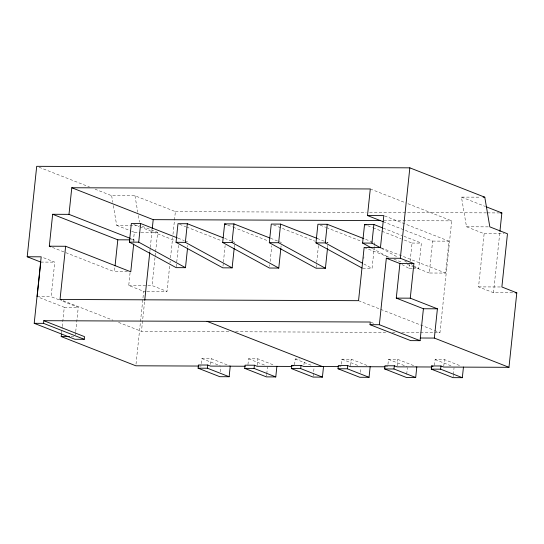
<?xml version="1.0" encoding="UTF-8"?>
<svg xmlns="http://www.w3.org/2000/svg" width="544" height="544" viewBox="0 0 544 544"><rect width="100%" height="100%" fill="white"/><g stroke="black" fill="none" stroke-linecap="round" stroke-linejoin="round"><path stroke-width="0.41" stroke-dasharray="2.72 2.04" d="M58.881 299.751L51.129 296.711L54.76 262.133L41.949 257.108M61.554 333.207L62.166 327.352M62.254 326.516L64.28 307.292L37.91 296.963M75.371 334.934L75.636 332.425M75.725 331.588L78.268 307.346L62.764 301.267M127.507 271.782L114.444 271.728L114.886 267.526M146.166 291.326L143.67 291.312L128.744 285.464L130.07 272.802M133.355 241.556L134.334 232.268L131.267 231.064M133.946 241.55L134.123 239.87L130.2 238.333M136.014 364.12L143.67 291.312M228.813 331.731L141.467 331.371L144.731 300.295M149.852 251.573L150.205 248.214M150.294 247.37L152.232 228.895M169.64 266.206L166.988 291.407L152.062 285.559L155.523 252.627M155.611 251.784L157.651 232.363L141.549 226.052M169.993 262.847L170.17 261.168M170.524 257.808L172.638 237.646M172.992 234.287L175.379 211.609L134.973 195.779L111.649 195.684L95.084 189.19M176.242 266.825L178.493 245.405M187.653 247.092L187.823 245.446M201.402 363.576L201.919 358.612L211.249 358.652L229.486 365.792M210.644 364.439L211.249 358.652M222.972 266.186L223.319 262.895M223.407 262.072L225.134 245.596M220.32 371.783L220.837 366.874M234.294 247.282L234.811 242.338L231.696 241.121M247.955 364.596L248.56 358.802L257.89 358.836L273.85 365.092M257.196 365.459L257.89 358.836M269.613 266.376L269.79 264.731M270.137 261.433L271.776 245.786M266.533 376.067L266.703 374.428M266.784 373.612L267.478 367.064M280.935 247.472L281.105 245.82M294.596 364.786L295.202 358.992L299.445 359.006M303.926 364.82L304.361 360.686M316.166 267.39L316.601 263.276M316.69 262.446L318.505 245.154M313.174 376.258L314.119 367.254M327.576 247.663L327.835 245.188M341.326 364.147L341.843 359.183L351.172 359.217L369.41 366.364M350.479 365.84L351.172 359.217M363.766 258.522L363.936 256.87M360.244 372.354L360.672 368.261M362.726 268.403L372.055 268.444L374.388 246.201M374.476 245.378L374.734 242.91L364.616 238.938M387.967 364.337L388.484 359.366L397.814 359.407L416.051 366.554M397.12 366.03L397.814 359.407M411.91 268.607L409.367 268.593L409.795 264.472M410.142 261.181L412.046 243.059L401.928 239.095M406.715 374.177L407.402 367.635M412.76 268.607L418.696 268.634L421.376 243.093L402.689 235.776M384.601 215.934L448.956 241.155L445.597 273.074L429.277 273.006L432.63 241.087L383.969 222.02M434.52 365.35L435.125 359.557L444.455 359.598L460.414 365.847M420.464 332.506L439.967 332.588L451.71 220.864L405.858 202.898M443.761 366.214L444.455 359.598M453.098 376.822L453.268 375.19M453.356 374.367L454.043 367.819M512.638 292.815L493.476 292.733L478.55 286.885L484.146 233.689L466.5 226.773L461.462 197.105L480.617 197.18M493.476 292.733L499.834 232.254M175.379 211.609L366.18 212.384M369.573 212.398L486.601 212.874M487.451 212.881L499.324 212.928M383.867 220.592L451.71 220.864M113.329 205.571L116.688 225.352L140.012 225.447M466.5 226.773L488.988 226.868M134.334 232.268L140.162 232.288M140.998 232.295L157.651 232.363M484.146 233.689L504.132 233.77M130.859 239.856L134.123 239.87M432.63 241.087L448.956 241.155M326.4 242.712L328.093 242.719L324.979 241.495M412.046 243.059L421.376 243.093M40.773 262.079L54.76 262.133M128.744 285.464L147.064 285.539M147.9 285.546L152.062 285.559M478.55 286.885L501.038 286.98M147.002 291.326L166.988 291.407M37.135 296.657L51.129 296.711M64.28 307.292L78.268 307.346M235.593 331.758L385.696 332.364M392.482 332.391L395.026 332.404M401.805 332.432L419.614 332.506M71.08 336.593L75.194 336.607M199.444 366.051L201.137 366.058M339.368 366.622L341.061 366.629M386.009 366.812L387.702 366.819M461.462 197.105L485.547 206.543M370.287 188.965L405.069 202.592M383.221 228.147L401.914 235.47M367.669 225.672L372.341 227.501M373.116 227.807L401.146 238.789M381.249 247.86L445.597 273.074M320.246 225.175L325.7 227.31M326.475 227.616L361.515 241.346M364.133 247.486L388.464 257.013M393.958 259.168L402.594 262.548M407.3 264.398L412.794 266.546M413.576 266.852L429.277 273.006M317.193 238.449L324.204 241.189M273.605 224.985L314.874 241.155M270.552 238.258L281.452 242.529M227.746 225.1L232.417 226.93M233.192 227.236L268.233 240.965M224.692 238.374L230.921 240.815M39.073 167.246L89.563 187.027M179.547 224.298L185.776 226.739M186.551 227.045L221.592 240.774M358.544 300.682L379.889 309.046M380.678 309.352L433.643 330.106M434.438 330.419L439.967 332.588M178.051 238.184L184.28 240.625M185.055 240.931L188.17 242.148M133.681 224.414L139.135 226.549M139.91 226.855L174.95 240.584M371.083 322.327L374.218 323.551M116.688 225.352L130.499 230.765M435.125 359.557L451.085 365.813M388.484 359.366L406.728 366.513M341.843 359.183L358.564 365.731M52.448 247.432L114.444 271.728M295.202 358.992L311.161 365.242M248.56 358.802L264.52 365.051M63.199 300.71L113.002 320.226M118.538 322.388L141.467 331.371M201.919 358.612L220.164 365.758M381.575 248.377L397.168 256.884M404.586 260.936L407.558 262.555M411.271 264.581L412.753 265.39M413.494 265.798L418.696 268.634M372.246 248.336L387.838 256.843M401.941 264.54L409.367 268.593M363.888 263.983L372.055 268.444M134.973 195.779L137.775 212.262M138.332 215.56L139.454 222.149M111.649 195.684L112.771 202.28"/><path stroke-width="0.82" d="M37.135 296.657L40.773 262.079L27.2 256.761L36.706 166.321L409.836 167.838L484.786 197.2L489.824 226.868L507.464 233.784L501.874 286.98L516.8 292.828L508.973 367.309L443.673 367.044L440.96 365.983L431.63 365.942L431.297 369.138L453.009 377.645L462.339 377.679L463.454 367.044M84.245 339.306L43.534 323.354L43.812 320.695L84.524 336.648L84.245 339.306L74.916 339.266L34.204 323.313L41.194 256.816L27.2 256.761M50.878 246.82L49.307 246.201L52.659 214.282L68.986 214.35L130.2 238.333M61.622 300.091L60.037 299.472L65.634 246.269L49.307 246.201M68.986 214.35L71.781 187.748L370.287 188.965L367.492 215.56L383.187 221.714M198.594 366.051L135.844 365.792L61.2 336.552L61.465 334.043M115.063 265.846L117.803 239.809L52.659 214.282M187.476 248.737L185.484 267.682L176.161 267.648L129.39 242.121L131.342 223.502L140.672 223.536L177.269 237.878M133.681 244.072L130.771 271.796L65.634 246.269M185.484 267.682L138.713 242.162L140.672 223.536M144.731 300.295L149.763 252.416M152.232 228.895L153.204 219.654L71.781 187.748M234.206 248.105L232.132 267.872L222.802 267.838L176.032 242.311L177.983 223.693L187.313 223.727L223.135 237.762M232.132 267.872L185.354 242.345L187.313 223.727M230.248 366.092L229.133 376.734L219.803 376.693L198.091 368.186L198.424 364.997L207.754 365.031L210.467 366.098L245.235 366.241M229.133 376.734L207.42 368.227L207.754 365.031M280.847 248.295L278.773 268.063L269.443 268.029L222.673 242.502L224.631 223.883L233.954 223.917L269.776 237.952M278.773 268.063L232.002 242.536L233.954 223.917M276.889 366.282L275.774 376.924L266.444 376.883L244.732 368.376L245.065 365.187L254.395 365.221L257.108 366.289L291.876 366.425M275.774 376.924L254.062 368.417L254.395 365.221M327.488 248.486L325.414 268.253L316.084 268.212L269.314 242.692L271.272 224.067L280.595 224.108L317.193 238.449M325.414 268.253L278.644 242.726L280.595 224.108M323.53 366.472L322.415 377.114L313.086 377.074L291.373 368.567L291.706 365.378L301.036 365.412L303.749 366.479L338.518 366.615M322.415 377.114L300.703 368.608L301.036 365.412M361.984 268.002L315.955 242.876L317.914 224.257L327.236 224.298L363.834 238.639M362.399 263.174L325.285 242.916L327.236 224.298M370.172 366.663L369.056 377.305L359.727 377.264L338.014 368.757L338.348 365.561L347.677 365.602L350.39 366.663L385.159 366.806M369.056 377.305L347.344 368.791L347.677 365.602M371.504 247.928L362.596 243.066L364.555 224.448L373.878 224.488L382.446 227.841M380.834 247.969L371.926 243.107L373.878 224.488M420.063 340.666L379.352 324.72L386.335 258.216L399.908 263.534L396.277 298.112L423.416 308.747L420.063 340.666L410.734 340.632L370.022 324.68L370.301 322.021L43.812 320.695M416.813 366.853L415.698 377.488L406.368 377.454L384.656 368.948L384.989 365.752L394.318 365.792L397.032 366.853L431.8 366.996M508.973 367.309L434.336 338.069L437.41 308.808L410.264 298.173L413.902 263.588L400.33 258.278L409.836 167.838M415.698 377.488L393.985 368.982L394.318 365.792M462.339 377.679L440.626 369.172L440.96 365.983M499.922 231.418L501.867 212.935L486.329 206.849M483.12 197.193L484.786 197.2M500.167 212.928L501.867 212.935M367.492 215.56L383.812 215.628L380.46 247.547L364.133 247.486L358.544 300.682L60.037 299.472M153.204 219.654L380.474 220.578M117.803 239.809L130.043 239.856M129.39 242.121L138.713 242.162M176.032 242.311L185.354 242.345M222.673 242.502L232.002 242.536M269.314 242.692L278.644 242.726M315.955 242.876L325.285 242.916M362.596 243.066L371.926 243.107M386.335 258.216L400.33 258.278M399.908 263.534L413.902 263.588M515.134 292.822L516.8 292.828M396.277 298.112L410.264 298.173M423.416 308.747L437.41 308.808M34.204 323.313L43.534 323.354M370.022 324.68L379.352 324.72M61.2 336.552L69.435 336.586M420.342 338.008L434.336 338.069M198.091 368.186L207.42 368.227M244.732 368.376L254.062 368.417M291.373 368.567L300.703 368.608M338.014 368.757L347.344 368.791M384.656 368.948L393.985 368.982M431.297 369.138L440.626 369.172M364.555 224.448L366.112 225.06M224.631 223.883L226.188 224.488M431.63 365.942L432.99 366.472M207.053 321.354L322.408 366.554M291.706 365.378L293.066 365.908"/></g></svg>
